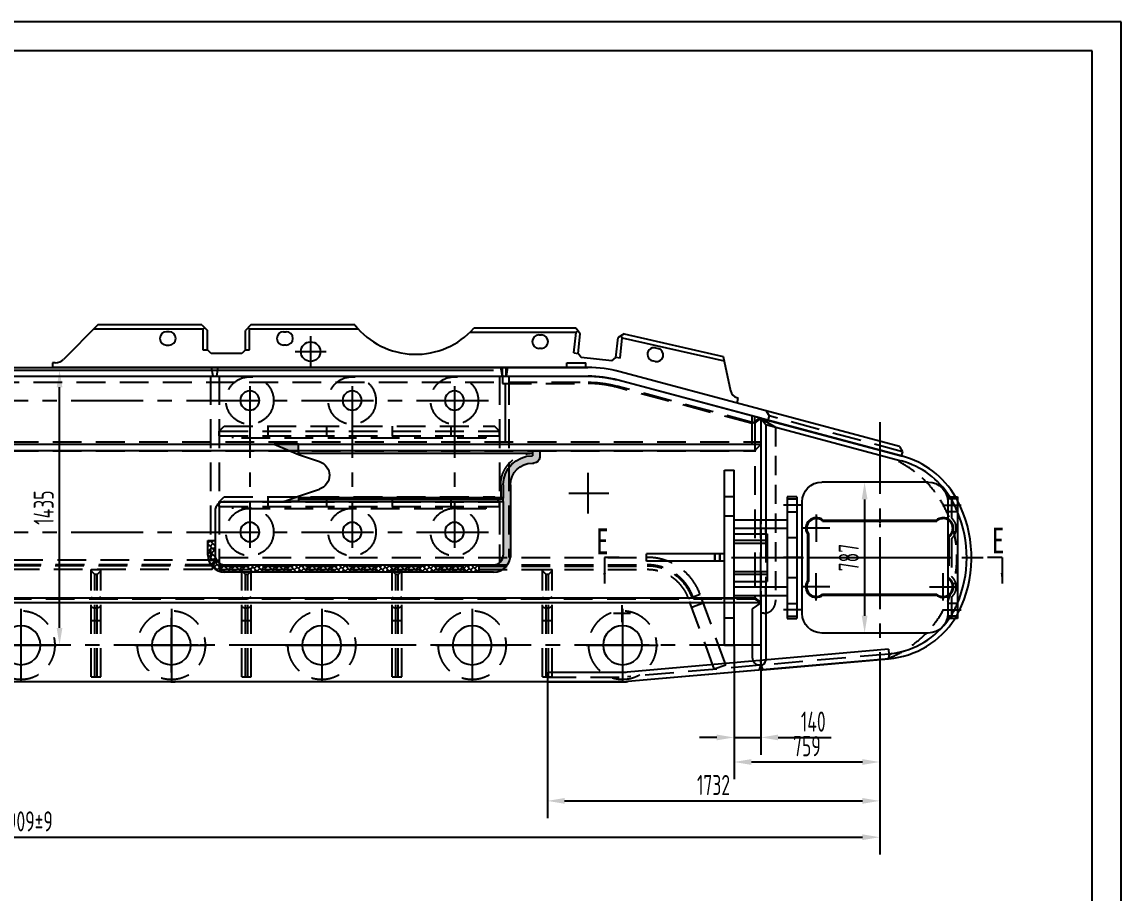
# Model space of a CAD drawing. Header units: millimetres. Extents: x -409 to 12191, y 126 to 9211.
# Drawn here: x 6462 to 12191, y 4668 to 9211 of the extents above; entities that cross this region are included whole.
import ezdxf

# ---------------------------------------------------------------- set-up
doc = ezdxf.new("R2010")
doc.units = ezdxf.units.MM
doc.header["$LTSCALE"] = 300
doc.linetypes.add('F', pattern=[0.75, 0.5, -0.25])
doc.linetypes.add('G', pattern=[2, 1.25, -0.25, 0.25, -0.25])
for name, color, linetype in [('01', 7, 'Continuous'), ('02', 1, 'Continuous'), ('04', 2, 'F'), ('05', 4, 'G'), ('08', 1, 'Continuous'), ('11', 3, 'Continuous')]:
    doc.layers.add(name, color=color, linetype=linetype)
doc.styles.get("Standard").update_dxf_attribs({"font": 'isocp', "width": 0.707, "bigfont": 'intecad.shx'})
doc.dimstyles.new('INTE', dxfattribs={"dimscale": 30, "dimtxt": 3.5, "dimasz": 3, "dimexe": 3, "dimexo": 0, "dimgap": 1, "dimtad": 1, "dimdec": 3, "dimdsep": 46, "dimtxsty": 'Standard', "dimcen": 0, "dimclrd": 1, "dimclre": 1, "dimclrt": 3, "dimaunit": 1, "dimadec": 0, "dimazin": 0, "dimtfac": 1, "dimtdec": 3, "dimtmove": 0, "dimatfit": 0, "dimfxl": 1, "dimarcsym": 0})

# ---------------------------------------------------------------- blocks, each defined once
blk = doc.blocks.new('qwerqwer')
at = {"layer": '01'}
for p, q in [((9410.6, 13122.1), (2758.6, 13122.1)), ((9410.6, 13122.1), (9365.6, 13090.1)), ((9410.6, 13122.1), (9410.6, 12797.1)), ((9365.6, 13090.1), (9365.6, 12837.1)), ((9410.6, 12797.1), (9399.6, 12770.2)), ((9410.6, 12797.1), (9405.6, 12797.1)), ((9399.6, 12770.2), (8717.7, 12710.5)), ((8686.6, 12709.1), (2758.6, 12709.1))]:
    blk.add_line(p, q, dxfattribs=at)
for centre, radius, start, end in [((9405.6, 12837.1), 40, 180, 270), ((6334.6, 13065.1), 356, 270, 275.0015), ((8686.6, 13065.1), 356, 270, 275.0015)]:
    blk.add_arc(centre, radius, start, end, dxfattribs=at)
at = {"layer": '02', "color": 1, "linetype": 'Continuous'}
for q in [(9410.6, 12797.1), (9399.6, 12770.2)]:
    blk.add_line((9410.6, 12771.1), q, dxfattribs=at)
at = {"layer": '05'}
for p, q in [((8706.9, 13065.1), (8666.4, 13065.1)), ((8686.6, 13085.4), (8686.6, 13044.9)), ((8689.6, 13065.1), (8689.6, 12757.6)), ((6337.6, 13042.6), (6337.6, 12757.6)), ((7121.6, 13042.6), (7121.6, 12757.6)), ((7905.6, 13042.6), (7905.6, 12757.6)), ((5693.1, 12900.1), (5408.1, 12900.1)), ((6477.1, 12900.1), (6192.1, 12900.1)), ((7261.1, 12900.1), (6976.1, 12900.1)), ((8045.1, 12900.1), (7760.1, 12900.1)), ((8829.1, 12900.1), (8544.1, 12900.1))]:
    blk.add_line(p, q, dxfattribs=at)
at = {"layer": '05', "color": 4, "linetype": 'G'}
blk.add_line((9413.6, 12900.1), (1844.6, 12900.1), dxfattribs=at)
blk = doc.blocks.new('*D212')
at = {"layer": '08', "color": 1, "lineweight": -2}
for p, q in [((2024, 6070.7), (2024, 4869.3)), ((10933.2, 5755.8), (10933.2, 4869.3)), ((2114, 4959.3), (10843.2, 4959.3))]:
    blk.add_line(p, q, dxfattribs=at)
at = {"layer": '08', "color": 1}
for points in [[(2114, 4974.3), (2114, 4944.3), (2024, 4959.3)], [(10843.2, 4974.3), (10843.2, 4944.3), (10933.2, 4959.3)]]:
    blk.add_solid(points, dxfattribs=at)
at = {"layer": 'Defpoints', "color": 0}
for p in [(2024, 6070.7), (10933.2, 5755.8), (10933.2, 4959.3)]:
    blk.add_point(p, dxfattribs=at)
at = {"layer": '08', "color": 3, "insert": (6478.6, 5041.8), "char_height": 105, "attachment_point": 5}
blk.add_mtext('8909{\\C3;%%p9}', dxfattribs=at)
blk = doc.blocks.new('w4weeee')
at = {"layer": '04', "color": 2, "linetype": 'F'}
for p, q in [((4917.6, 14709.5), (11083.6, 14709.5)), ((4917.6, 14674.5), (11051.6, 14674.5)), ((11051.6, 14674.5), (11083.6, 14709.5)), ((4431.6, 13908.5), (11051.6, 13908.5)), ((4431.6, 13902.5), (11051.6, 13902.5)), ((4431.6, 13883.5), (11083.6, 13883.5))]:
    blk.add_line(p, q, dxfattribs=at)
blk = doc.blocks.new('ewwe')
for p, q in [((2439.2, 14125.3), (7072.3, 14125.3)), ((7072.3, 14125.3), (7080.2, 14080.3)), ((2108.2, 14080.3), (7525.2, 14080.3)), ((8426.2, 13860.8), (7682.8, 14059.6))]:
    blk.add_line(p, q)
blk.add_arc((7525.2, 13470.3), 610, 75.029, 90)
at = {"layer": '04', "color": 2, "linetype": 'F'}
for p, q in [((7080.2, 14080.3), (7080.2, 14042.3)), ((7080.2, 14042.3), (7525.2, 14042.3)), ((8381.2, 13833.5), (7673, 14022.9)), ((8381.2, 13725.3), (8381.2, 13872.9)), ((8426.2, 13860.8), (8426.2, 13725.3)), ((2260.2, 13738.3), (8426.2, 13738.3))]:
    blk.add_line(p, q, dxfattribs=at)
at = {"layer": '04'}
blk.add_line((8419.2, 13862.7), (8381.2, 13833.5), dxfattribs=at)
at = {"layer": '04', "color": 2, "linetype": 'F'}
blk.add_arc((7525.2, 13470.3), 572, 75.029, 90, dxfattribs=at)
blk = doc.blocks.new('ereeryyyyyy')
at = {"layer": '01', "color": 7, "linetype": 'Continuous'}
blk.add_line((8882.3, 9743.7), (2262.3, 9743.7), dxfattribs=at)
at = {"layer": '04', "color": 2, "linetype": 'F'}
for p, q in [((9745.3, 10899.7), (3131.3, 10899.7)), ((2262.3, 10655.1), (2981.6, 10847.9)), ((7597, 10867.7), (3131.3, 10867.7)), ((2262.3, 10655.1), (2230.3, 10679.7)), ((2262.3, 10655.1), (2262.3, 10688.2)), ((2262.3, 10655.1), (2262.3, 9743.7)), ((2262.3, 9743.7), (2230.3, 9718.7)), ((2262.3, 9743.7), (2262.3, 9737.7)), ((2262.3, 9737.7), (2230.3, 9718.7))]:
    blk.add_line(p, q, dxfattribs=at)
for radius in [610, 578]:
    blk.add_arc((3131.3, 10289.7), radius, 90, 105.0069, dxfattribs=at)
blk = doc.blocks.new('55555')
at = {"layer": '04', "color": 2, "linetype": 'F'}
for p, q in [((12461.6, -2661.9), (8702.6, -2661.9)), ((8702.6, -2692.9), (8702.6, -2661.9)), ((12452.5, -2686.9), (8702.6, -2686.9)), ((12443.4, -2711.9), (12461.6, -2661.9)), ((12450.4, -2692.9), (8702.6, -2692.9)), ((8702.6, -2692.9), (8721.6, -2711.9)), ((12443.4, -2711.9), (8721.6, -2711.9))]:
    blk.add_line(p, q, dxfattribs=at)
blk = doc.blocks.new('WREQWRTWQ E')
for p, q in [((5762.2, 13090.2), (5770.1, 13135.2)), ((5770.1, 13135.2), (7405.3, 13135.2)), ((7413.2, 13090.2), (7405.3, 13135.2)), ((5762.2, 13090.2), (7413.2, 13090.2))]:
    blk.add_line(p, q)
blk = doc.blocks.new('WEWEWRET')
for p, q in [((18531.9, 10205.3), (18523.9, 10160.3)), ((18531.9, 10205.3), (18949.9, 10205.3)), ((18523.9, 10160.3), (18949.9, 10160.3)), ((20574.3, 9793.5), (19119.3, 10183)), ((20583.9, 9744.3), (19107.7, 10139.5)), ((20574.3, 9793.5), (20589.9, 9766.5)), ((20589.9, 9766.5), (20583.9, 9744.3))]:
    blk.add_line(p, q)
blk.add_arc((18949.9, 9550.3), 655, 75.0112, 90)
at = {"layer": '02', "color": 1, "linetype": 'Continuous'}
blk.add_line((18523.9, 10160.3), (18523.9, 10205.3), dxfattribs=at)
at = {"layer": '04', "color": 2, "linetype": 'F'}
for p, q in [((19878.8, 9979.7), (19894.4, 9952.7)), ((19894.4, 9952.7), (19888.4, 9930.5)), ((20589.9, 9766.5), (19894.4, 9952.7))]:
    blk.add_line(p, q, dxfattribs=at)
blk = doc.blocks.new('wreerere')
at = {"layer": '01'}
for p, q in [((13999.3, 12562), (13819.9, 12382.6)), ((14541.3, 12562), (13999.3, 12562)), ((14541.3, 12562), (14570.3, 12533)), ((14548.3, 12540), (14555.8, 12547.5)), ((14797.3, 12562), (14768.3, 12533)), ((14790.3, 12540), (14782.8, 12547.5)), ((15338.3, 12562), (14797.3, 12562)), ((14548.3, 12540), (13977.3, 12540)), ((14370.8, 12527), (14357.8, 12527)), ((14548.3, 12431.5), (14548.3, 12540)), ((14570.3, 12432), (14570.3, 12533)), ((14768.3, 12432), (14768.3, 12533)), ((15357.2, 12540), (14790.3, 12540)), ((14790.3, 12432), (14790.3, 12540)), ((14967.8, 12527), (14980.8, 12527)), ((16492.6, 12523), (15938.2, 12523)), ((16491, 12545), (15959.3, 12545)), ((16298.3, 12510), (16311.3, 12510)), ((16480.7, 12416.4), (16492.6, 12523)), ((16514, 12516.2), (16491, 12545)), ((16492.6, 12523), (16502.3, 12530.8)), ((16502.6, 12413.9), (16514, 12516.2)), ((16699.3, 12391.9), (16711, 12496.8)), ((16742.2, 12516.3), (16711, 12496.8)), ((16721.2, 12389.5), (16733.1, 12495.8)), ((16733.1, 12495.8), (16726.4, 12506.4)), ((16733.1, 12495.8), (17263.4, 12374.3)), ((16742.2, 12516.3), (17258.3, 12398)), ((14357.8, 12457), (14370.8, 12457)), ((14570.3, 12431.5), (14548.3, 12431.5)), ((14589.3, 12413), (14570.3, 12432)), ((14768.3, 12432), (14749.3, 12413)), ((14768.3, 12432), (14790.3, 12432)), ((14980.8, 12457), (14967.8, 12457)), ((16311.3, 12440), (16298.3, 12440)), ((16906.8, 12442.7), (16919.5, 12439.8)), ((14749.3, 12413), (14589.3, 12413)), ((16480.7, 12416.4), (16502.6, 12413.9)), ((16519.3, 12392.9), (16502.6, 12413.9)), ((16678.3, 12375.2), (16519.3, 12392.9)), ((16678.3, 12375.2), (16699.3, 12391.9)), ((16721.2, 12389.5), (16699.3, 12391.9)), ((16903.8, 12371.6), (16891.2, 12374.5)), ((17258.3, 12398), (17296.6, 12219.4)), ((13777.5, 12365), (13762.3, 12365)), ((13762.3, 12365), (13762.3, 12340)), ((16553.3, 12340), (13762.3, 12340)), ((17331, 12154.9), (17337.3, 12180.3)), ((17337.3, 12180.3), (17332.7, 12181.6))]:
    blk.add_line(p, q, dxfattribs=at)
blk.add_circle((15108.3, 12423), 51, dxfattribs=at)
for centre, radius, start, end in [((15656, 12814.9), 406, 218.5191, 318.3447), ((14357.8, 12492), 35, 90, 270), ((14370.8, 12492), 35, 270, 90), ((14967.8, 12492), 35, 90, 270), ((14980.8, 12492), 35, 270, 90), ((16298.3, 12475), 35, 90, 270), ((16311.3, 12475), 35, 270, 90), ((16899, 12408.6), 35, 77.0935, 257.0935), ((16911.6, 12405.7), 35, 257.0935, 77.0935), ((13777.5, 12425), 60, 270, 315), ((16553.3, 11685), 655, 75.1193, 90), ((17345.5, 12229.9), 50, 192.0935, 255.1223)]:
    blk.add_arc(centre, radius, start, end, dxfattribs=at)
at = {"layer": '05'}
for p, q in [((15108.3, 12504), (15108.3, 12342)), ((15027.3, 12423), (15189.3, 12423))]:
    blk.add_line(p, q, dxfattribs=at)
at = {"layer": '05', "color": 4, "linetype": 'G'}
blk.add_line((16553.3, 11790.8), (16553.3, 11578.4), dxfattribs=at)
blk = doc.blocks.new('*D213')
at = {"layer": '08', "color": 1, "lineweight": -2}
for p, q in [((10174.2, 5960.7), (10174.2, 5261.6)), ((10933.2, 5755.8), (10933.2, 5261.6)), ((10264.2, 5351.6), (10843.2, 5351.6))]:
    blk.add_line(p, q, dxfattribs=at)
at = {"layer": '08', "color": 1}
for points in [[(10264.2, 5366.6), (10264.2, 5336.6), (10174.2, 5351.6)], [(10843.2, 5366.6), (10843.2, 5336.6), (10933.2, 5351.6)]]:
    blk.add_solid(points, dxfattribs=at)
at = {"layer": 'Defpoints', "color": 0}
for p in [(10174.2, 5960.7), (10933.2, 5755.8), (10933.2, 5351.6)]:
    blk.add_point(p, dxfattribs=at)
at = {"layer": '08', "color": 3, "insert": (10553.7, 5434.1), "char_height": 105, "attachment_point": 5}
blk.add_mtext('759', dxfattribs=at)
blk = doc.blocks.new('rrryerueut')
for p, q in [((12855.6, 13082.3), (11493.4, 12963.6)), ((12855.6, 13082.3), (12860, 13032.4)), ((12860, 13032.4), (11497.8, 12913.8)), ((11078, 12962.4), (11467, 12962.4)), ((11078, 12962.4), (11078, 12912.4)), ((11078, 12912.4), (11466.9, 12912.4))]:
    blk.add_line(p, q)
for radius in [306, 356]:
    blk.add_arc((11467, 13268.4), radius, 270, 275.2422)
at = {"layer": '04', "color": 2, "linetype": 'F'}
for p, q in [((12857.8, 13057.4), (11495.6, 12938.7)), ((12188.1, 13024.1), (12192.5, 12974.3)), ((11078, 12937.4), (11467, 12937.4))]:
    blk.add_line(p, q, dxfattribs=at)
at = {"layer": '05'}
for p, q in [((11467, 13311.8), (11467, 13223)), ((11511.4, 13268.4), (11422.6, 13268.4))]:
    blk.add_line(p, q, dxfattribs=at)
at = {"layer": '05', "color": 4, "linetype": 'G'}
blk.add_line((11467, 13296.3), (11467, 13229.9), dxfattribs=at)
blk = doc.blocks.new('*D214')
at = {"layer": '08', "color": 1, "lineweight": -2}
for p, q in [((9201, 5769.7), (9201, 5058.8)), ((10933.2, 5755.8), (10933.2, 5058.8)), ((9291, 5148.8), (10843.2, 5148.8))]:
    blk.add_line(p, q, dxfattribs=at)
at = {"layer": '08', "color": 1}
for points in [[(9291, 5163.8), (9291, 5133.8), (9201, 5148.8)], [(10843.2, 5163.8), (10843.2, 5133.8), (10933.2, 5148.8)]]:
    blk.add_solid(points, dxfattribs=at)
at = {"layer": 'Defpoints', "color": 0}
for p in [(9201, 5769.7), (10933.2, 5755.8), (10933.2, 5148.8)]:
    blk.add_point(p, dxfattribs=at)
at = {"layer": '08', "color": 3, "insert": (10067.1, 5231.4), "char_height": 105, "attachment_point": 5}
blk.add_mtext('1732', dxfattribs=at)
blk = doc.blocks.new('*D215')
at = {"layer": '08', "color": 1, "lineweight": -2}
for p, q in [((10174.2, 5961.2), (10174.2, 5389.6)), ((10314, 5857.7), (10314, 5389.6)), ((10084.2, 5479.6), (9994.2, 5479.6)), ((10174.2, 5479.6), (10314, 5479.6)), ((10404, 5479.6), (10680.2, 5479.6))]:
    blk.add_line(p, q, dxfattribs=at)
at = {"layer": '08', "color": 1}
for points in [[(10084.2, 5494.6), (10084.2, 5464.6), (10174.2, 5479.6)], [(10404, 5494.6), (10404, 5464.6), (10314, 5479.6)]]:
    blk.add_solid(points, dxfattribs=at)
at = {"layer": 'Defpoints', "color": 0}
for p in [(10174.2, 5961.2), (10314, 5857.7), (10314, 5479.6)]:
    blk.add_point(p, dxfattribs=at)
at = {"layer": '08', "color": 3, "insert": (10587.1, 5562.1), "char_height": 105, "attachment_point": 5}
blk.add_mtext('140', dxfattribs=at)
blk = doc.blocks.new('ERERERER')
at = {"layer": '01', "color": 7, "linetype": 'Continuous'}
for p, q in [((-3716.8, 2579.6), (-3161.8, 2579.6)), ((-3059.8, 1894.6), (-3059.8, 2477.6)), ((-3716.8, 1792.6), (-3161.8, 1792.6))]:
    blk.add_line(p, q, dxfattribs=at)
for centre, start, end in [((-3716.8, 2477.6), 90, 180), ((-3161.8, 2477.6), 0, 90), ((-3716.8, 1894.6), 180, 270), ((-3161.8, 1894.6), 270, 0)]:
    blk.add_arc(centre, 102, start, end, dxfattribs=at)
blk = doc.blocks.new('A$C63BF3C51')
for p, q in [((0, 1489), (0, 0)), ((0, 1489), (45, 1481.1)), ((45, 1481.1), (45, 7.9)), ((0, 0), (45, 7.9))]:
    blk.add_line(p, q)
at = {"layer": '02', "color": 1, "linetype": 'Continuous'}
blk.add_line((0, 0), (45, 0), dxfattribs=at)
blk = doc.blocks.new('wwtereer')
at = {"layer": '04', "color": 2, "linetype": 'F'}
for p, q in [((9948.8, 14122.2), (9973.8, 14147.2)), ((9948.8, 14097.2), (9948.8, 14122.2)), ((9948.8, 14122.2), (11408.8, 14122.2)), ((9948.8, 14097.2), (11408.8, 14097.2)), ((9973.8, 14147.2), (11383.8, 14147.2)), ((10201.8, 14147.2), (10201.8, 14097.2)), ((10506.8, 14147.2), (10506.8, 14097.2)), ((10849.8, 14147.2), (10849.8, 14097.2)), ((11154.8, 14147.2), (11154.8, 14097.2)), ((11408.8, 14122.2), (11383.8, 14147.2)), ((11408.8, 14097.2), (11408.8, 14122.2))]:
    blk.add_line(p, q, dxfattribs=at)
blk = doc.blocks.new('rrrrr')
at = {"layer": '04'}
for p, q in [((6475.6, 9453.5), (6475.6, 9441.5)), ((6475.6, 9441.5), (5155.6, 9441.5))]:
    blk.add_line(p, q, dxfattribs=at)
blk = doc.blocks.new('swerwet')
at = {"layer": '01'}
for p, q in [((-5032.2, 3262.3), (-5032.2, 3229.3)), ((-4994.2, 3262.3), (-3775.2, 3262.3)), ((-4994.2, 3262.3), (-4994.2, 3237.3)), ((-3775.2, 3250.7), (-4994.2, 3250.7)), ((-3775.2, 3243.3), (-3884, 3207.5)), ((-3775.2, 3262.3), (-3775.2, 3243.3)), ((-4994.2, 3199.3), (-5002.2, 3199.3)), ((-4880.2, 3085.3), (-4880.2, 3015.8)), ((-4842.2, 3085.3), (-4842.2, 3015.8)), ((-3775.2, 3027.3), (-3884, 3063.1)), ((-3775.2, 3019.8), (-4842.2, 3019.8)), ((-4842.2, 3015.8), (-4829.2, 3008.3)), ((-4829.2, 3008.3), (-3775.2, 3008.3)), ((-3775.2, 3027.3), (-3775.2, 3008.3))]:
    blk.add_line(p, q, dxfattribs=at)
for centre, radius, start, end in [((-5002.2, 3229.3), 30, 180, 270), ((-4994.2, 3085.3), 152, 0, 90), ((-4994.2, 3085.3), 114, 0, 90), ((-3860.2, 3135.3), 76, 108.2243, 251.7757)]:
    blk.add_arc(centre, radius, start, end, dxfattribs=at)
at = {"layer": '04', "color": 2, "linetype": 'F'}
blk.add_line((-4829.2, 3085.3), (-4829.2, 3008.3), dxfattribs=at)
blk.add_arc((-4994.2, 3085.3), 165, 0, 90, dxfattribs=at)
blk = doc.blocks.new('erwrw3rewer')
at = {"layer": '04', "color": 2, "linetype": 'F'}
for p, q in [((12277, 7935.6), (14508, 7935.6)), ((12277, 7935.6), (14508, 7935.6)), ((12277, 7935.6), (12277, 7871.6)), ((12277, 7935.6), (12277, 7871.6)), ((12277, 7896.6), (14508, 7896.6)), ((12277, 7890.6), (14508, 7890.6)), ((12277, 7871.6), (14508, 7871.6)), ((12277, 7871.6), (14508, 7871.6)), ((14722.9, 7721.9), (14783, 7743.8)), ((14917.2, 7375.5), (14783.3, 7742.9)), ((14917.2, 7375.5), (14783.3, 7742.9)), ((14857, 7353.6), (14723.2, 7721)), ((14857, 7353.6), (14723.2, 7721)), ((14739.6, 7675.9), (14799.8, 7697.8)), ((14857, 7353.6), (14917.2, 7375.5)), ((14857, 7353.6), (14917.2, 7375.5))]:
    blk.add_line(p, q, dxfattribs=at)
for radius, start in [(293, 20.016), (293, 20.016), (254, 20.2415), (248, 20.247), (229, 20.016), (229, 20.016)]:
    blk.add_arc((14508, 7642.6), radius, start, 90, dxfattribs=at)
blk = doc.blocks.new('53433467755')
blk.add_circle((11104.6, 1421), 101.7)
at = {"layer": '04', "color": 2, "linetype": 'F'}
blk.add_circle((11104.6, 1421), 178, dxfattribs=at)
at = {"layer": '05'}
for p, q in [((11104.6, 1611), (11104.6, 1231)), ((11294.6, 1421), (10914.6, 1421))]:
    blk.add_line(p, q, dxfattribs=at)
blk = doc.blocks.new('ewewewwwwe')
at = {"layer": '01'}
for centre in [(8196.2, 3792.3), (8196.2, 3106.6)]:
    blk.add_circle(centre, 50, dxfattribs=at)
at = {"layer": '05', "color": 4, "linetype": 'G'}
blk.add_line((8196.2, 3867.6), (8196.2, 3024.8), dxfattribs=at)
blk = doc.blocks.new('A$C5FEE4764')
for p, q in [((0, 50), (913, 50)), ((0, 50), (0, 0)), ((913, 50), (913, 0)), ((0, 0), (913, 0))]:
    blk.add_line(p, q)
at = {"layer": '04', "color": 2, "linetype": 'F'}
for p, q in [((140, 0), (140, 50)), ((242, 0), (242, 50)), ((672, 0), (672, 50)), ((774, 0), (774, 50))]:
    blk.add_line(p, q, dxfattribs=at)
blk = doc.blocks.new('335555555')
at = {"layer": '04', "color": 2, "linetype": 'F'}
for p, q in [((6154.1, 8043.3), (6154.1, 7484.3)), ((6154.1, 8043.3), (6204.1, 8043.3)), ((6173.1, 8043.3), (6173.1, 7509.3)), ((6185.1, 8043.3), (6185.1, 7509.3)), ((6204.1, 8043.3), (6204.1, 7484.3)), ((6204.1, 7751.3), (6154.1, 7751.3)), ((6154.1, 7677.5), (6173.1, 7685.3)), ((6185.1, 7685.3), (6173.1, 7685.3)), ((6204.1, 7677.5), (6185.1, 7685.3)), ((6154.1, 7628.5), (6173.1, 7636.3)), ((6185.1, 7636.3), (6173.1, 7636.3)), ((6204.1, 7628.5), (6185.1, 7636.3)), ((6173.1, 7509.3), (6154.1, 7490.3)), ((6185.1, 7509.3), (6173.1, 7509.3)), ((6185.1, 7509.3), (6204.1, 7490.3)), ((6154.1, 7484.3), (6204.1, 7484.3))]:
    blk.add_line(p, q, dxfattribs=at)
blk = doc.blocks.new('rrrryy')
at = {"layer": '01'}
for p, q in [((10464.4, 6580.9), (10058.4, 6580.9)), ((10464.4, 6542.9), (10058.4, 6542.9))]:
    blk.add_line(p, q, dxfattribs=at)
at = {"layer": '01', "color": 7, "linetype": 'Continuous'}
blk.add_line((10058.4, 6542.9), (10058.4, 6580.9), dxfattribs=at)
at = {"layer": '04', "color": 2, "linetype": 'F'}
for p, q in [((10413.4, 6580.9), (10413.4, 6542.9)), ((10413.4, 6542.9), (10413.4, 6580.9)), ((10439.4, 6580.9), (10439.4, 6542.9)), ((10439.4, 6542.9), (10439.4, 6580.9))]:
    blk.add_line(p, q, dxfattribs=at)
blk = doc.blocks.new('qertwqrtwqrt wqf')
for p, q in [((2011.8, 2117.8), (2646.8, 2117.8)), ((2011.8, 2117.8), (2011.8, 2067.8)), ((2011.8, 2067.8), (2646.8, 2067.8)), ((2646.8, 2067.8), (2646.8, 2117.8))]:
    blk.add_line(p, q)
at = {"layer": '01', "color": 7, "linetype": 'Continuous'}
for p, q in [((2225.1, 2067.8), (2225.1, 2117.8)), ((2433.5, 2067.8), (2433.5, 2117.8))]:
    blk.add_line(p, q, dxfattribs=at)
at = {"layer": '04', "color": 2, "linetype": 'F'}
for p, q in [((2023.3, 2067.8), (2023.3, 2117.8)), ((2090.3, 2067.8), (2090.3, 2117.8)), ((2568.3, 2067.8), (2568.3, 2117.8)), ((2635.3, 2067.8), (2635.3, 2117.8))]:
    blk.add_line(p, q, dxfattribs=at)
at = {"layer": '05'}
for p, q in [((2056.8, 2145.7), (2056.8, 2048.7)), ((2329.3, 2145.7), (2329.3, 2048.7)), ((2601.8, 2145.7), (2601.8, 2048.7))]:
    blk.add_line(p, q, dxfattribs=at)
blk = doc.blocks.new('qewrtetewrt')
for p, q in [((3726.8, 1641.3), (3726.8, 1006.3)), ((3726.8, 1641.3), (3776.8, 1641.3)), ((3776.8, 1641.3), (3776.8, 1006.3)), ((3776.8, 1006.3), (3726.8, 1006.3))]:
    blk.add_line(p, q)
at = {"layer": '04', "color": 2, "linetype": 'F'}
for p, q in [((3776.8, 1629.8), (3726.8, 1629.8)), ((3745.8, 1641.3), (3745.8, 1529.9)), ((3776.8, 1562.8), (3726.8, 1562.8)), ((3745.8, 1422.7), (3745.8, 1224.9)), ((3745.8, 1117.7), (3745.8, 1006.3)), ((3776.8, 1084.8), (3726.8, 1084.8)), ((3776.8, 1017.8), (3726.8, 1017.8))]:
    blk.add_line(p, q, dxfattribs=at)
for centre in [(3700.8, 1476.3), (3700.8, 1171.3)]:
    blk.add_arc(centre, 70, 310.0052, 49.9948, dxfattribs=at)
at = {"layer": '05'}
for p, q in [((3698.9, 1596.3), (3795.9, 1596.3)), ((3698.9, 1051.3), (3795.9, 1051.3))]:
    blk.add_line(p, q, dxfattribs=at)
blk = doc.blocks.new('qqwewewewqeqr')
at = {"ltscale": 0.666667}
for p, q in [((14336.3, 10469.4), (15074.2, 10271.6)), ((14336.3, 10469.4), (14361.3, 10436.8)), ((14361.3, 10436.8), (15067.7, 10247.5)), ((14361.3, 10436.8), (14361.3, 9940.9)), ((14361.3, 9895.9), (14361.3, 9867.4)), ((15311, 9853.1), (15311, 9633.7)), ((15311, 9853.1), (15311, 9633.7)), ((14361.3, 9619.4), (14361.3, 9590.9)), ((14361.3, 9545.9), (14361.3, 9207.4)), ((14336.3, 9182.4), (14346.3, 9158.2)), ((14346.3, 9158.2), (15002.3, 9215.6)), ((15001.8, 9221), (15002.3, 9215.6))]:
    blk.add_line(p, q, dxfattribs=at)
for centre, radius, start, end in [((14955.5, 9830.3), 457, 30.2929, 75), ((14955.5, 9830.3), 432, 32.2498, 75), ((14793.3, 9743.4), 641, 336.8033, 27.6687), ((14793.3, 9743.4), 616, 336.8033, 22.8402), ((14962.4, 9670.9), 457, 330.7101, 336.8033), ((14962.4, 9670.9), 457, 275, 327.5775), ((14962.4, 9670.9), 432, 277.536, 325.4457), ((15021.7, 9222.8), 20, 97.536, 185), ((14336.3, 9207.4), 25, 270, 0)]:
    blk.add_arc(centre, radius, start, end, dxfattribs=at)
at = {"layer": '01', "color": 7, "linetype": 'Continuous'}
for p, q in [((14336.4, 10469.3), (14336.3, 9940.9)), ((14336.3, 9867.4), (14336.3, 9895.9)), ((14336.3, 9590.9), (14336.3, 9619.4))]:
    blk.add_line(p, q, dxfattribs=at)
at = {"layer": '02', "color": 1, "linetype": 'Continuous', "ltscale": 0.666667}
for p, q in [((14336.3, 9182.4), (14336.3, 9157.4)), ((14336.3, 9157.4), (14346.3, 9158.2))]:
    blk.add_line(p, q, dxfattribs=at)
at = {"layer": '04', "color": 2, "linetype": 'F', "ltscale": 0.666667}
for p, q in [((14336.3, 10469.4), (14412.3, 10423.1)), ((14412.3, 10423.1), (14412.3, 9513.4)), ((14352.3, 9453.4), (14336.3, 9453.4))]:
    blk.add_line(p, q, dxfattribs=at)
at = {"layer": '04'}
for p, q in [((14336.3, 9895.9), (14336.3, 9940.9)), ((14361.3, 9940.9), (14361.3, 9895.9)), ((14336.3, 9619.4), (14336.3, 9867.4)), ((14361.3, 9867.4), (14361.3, 9619.4)), ((14336.3, 9545.9), (14336.3, 9590.9)), ((14361.3, 9545.9), (14361.3, 9590.9)), ((14336.3, 9508.4), (14336.3, 9545.9))]:
    blk.add_line(p, q, dxfattribs=at)
at = {"layer": '04', "color": 2, "linetype": 'F', "ltscale": 0.666667}
for centre, radius, start, end in [((14793.3, 9743.4), 565, 290.6928, 65.9599), ((14352.3, 9513.4), 60, 270, 0)]:
    blk.add_arc(centre, radius, start, end, dxfattribs=at)
at = {"layer": '04', "color": 2, "linetype": 'F'}
for centre, radius, start, end in [((14804.7, 9747), 604.1, 22.9314, 31.3042), ((14877.2, 9786.9), 546.5, 27.7125, 30.0893), ((14962.4, 9670.9), 432, 325.4457, 336.8033), ((14962.4, 9670.9), 457, 327.5775, 330.7101)]:
    blk.add_arc(centre, radius, start, end, dxfattribs=at)
at = {"layer": '05', "color": 4, "linetype": 'G', "ltscale": 0.666667}
blk.add_line((14183.6, 9743.4), (15495.7, 9743.4), dxfattribs=at)
at = {"rotation": 270}
blk.add_blockref('qertwqrtwqrt wqf', (12405.6, 12072.6), dxfattribs=at)
blk.add_blockref('qewrtetewrt', (11584.2, 8419.6))
blk = doc.blocks.new('*D221')
at = {"layer": '08', "color": 1, "lineweight": -2}
for p, q in [((11186.7, 6811.2), (10764.6, 6811.2)), ((10854.6, 6721.2), (10854.6, 6114.2)), ((11186.7, 6024.2), (10764.6, 6024.2))]:
    blk.add_line(p, q, dxfattribs=at)
at = {"layer": '08', "color": 1}
for points in [[(10839.6, 6721.2), (10869.6, 6721.2), (10854.6, 6811.2)], [(10839.6, 6114.2), (10869.6, 6114.2), (10854.6, 6024.2)]]:
    blk.add_solid(points, dxfattribs=at)
at = {"layer": 'Defpoints', "color": 0}
for p in [(11186.7, 6811.2), (10854.6, 6024.2), (11186.7, 6024.2)]:
    blk.add_point(p, dxfattribs=at)
at = {"layer": '08', "color": 3, "insert": (10772.1, 6417.7), "char_height": 105, "attachment_point": 5, "rotation": 90}
blk.add_mtext('787', dxfattribs=at)
blk = doc.blocks.new('*D231')
at = {"layer": '08', "color": 1, "lineweight": -2}
for p, q in [((6622.5, 7395.5), (6748.2, 7395.5)), ((6658.2, 6050.5), (6658.2, 7305.5)), ((6695.8, 5960.5), (6568.2, 5960.5))]:
    blk.add_line(p, q, dxfattribs=at)
at = {"layer": '08', "color": 1}
for points in [[(6643.2, 7305.5), (6673.2, 7305.5), (6658.2, 7395.5)], [(6643.2, 6050.5), (6673.2, 6050.5), (6658.2, 5960.5)]]:
    blk.add_solid(points, dxfattribs=at)
at = {"layer": 'Defpoints', "color": 0}
for p in [(6622.5, 7395.5), (6658.2, 7395.5), (6695.8, 5960.5)]:
    blk.add_point(p, dxfattribs=at)
at = {"layer": '08', "color": 3, "insert": (6575.7, 6678), "char_height": 105, "attachment_point": 5, "rotation": 90}
blk.add_mtext('1435', dxfattribs=at)
blk = doc.blocks.new('*U274')
at = {"layer": '01'}
for points in [[(415, 292), (25, 292)], [(415, 5), (415, 292)]]:
    blk.add_lwpolyline(points, dxfattribs=at)
at = {"layer": '02'}
for points in [[(420, 297), (0, 297)], [(420, 0), (420, 297)]]:
    blk.add_lwpolyline(points, dxfattribs=at)

msp = doc.modelspace()

# ---------------------------------------------------------------- hatches: boundary and pattern name
at = {"layer": '02', "linetype": 'Continuous'}
h = msp.add_hatch(color=1, dxfattribs=at)
h.paths.add_polyline_path([(7859.2901, 6973.6938), (7776.9753, 7008.6938), (7903.9753, 7008.6938), (7903.9753, 6973.6938)])
h.paths.add_polyline_path([(7859.2901, 6973.6938), (7903.9753, 6973.6938), (7903.9753, 6954.6938)])
at = {"layer": '02'}
h = msp.add_hatch(color=256, dxfattribs=at)
h.paths.add_polyline_path([(9122.9753, 6948.6938), (9122.9753, 6973.6938), (9160.9753, 6973.6938), (9160.9753, 6940.6938, -0.414213562), (9130.9753, 6910.6938), (9122.9753, 6910.6938, 0.414213562), (9008.9753, 6796.6938), (9008.9753, 6727.1994), (9008.9753, 6430.1938, -0.032775895), (9008.2206, 6418.6938), (9000.9753, 6418.6938), (9000.9753, 6887.3581, -0.237229285)])
h.paths.add_polyline_path([(8970.9753, 6796.6938, -0.161149181), (9000.9753, 6887.3581), (9000.9753, 6418.6938), (8969.6348, 6418.6938, 0.058084611), (8970.9753, 6430.1938), (8970.9753, 6710.1938), (8970.9753, 6727.1994)])
h.paths.add_polyline_path([(8969.6348, 6418.6938), (9008.2206, 6418.6938, -0.120619722), (8993.0429, 6379.6938), (8843.9753, 6379.6938), (8843.9753, 6380.1938), (8920.9753, 6380.1938, 0.347761995)])
h.paths.add_polyline_path([(8843.9753, 6373.6938), (8988.4419, 6373.6938, -0.083722661), (8966.1831, 6354.6938), (8843.9753, 6354.6938)])
h.paths.add_polyline_path([(8843.9753, 6354.6938), (8966.1831, 6354.6938, -0.135704344), (8920.9753, 6342.1938), (8843.9753, 6342.1938)])
h.paths.add_polyline_path([(8843.9753, 6379.6938), (8993.0429, 6379.6938, -0.021490155), (8988.4419, 6373.6938), (8843.9753, 6373.6938)])
at = {"layer": '02', "linetype": 'Continuous'}
h = msp.add_hatch(color=1, dxfattribs=at)
h.paths.add_polyline_path([(7890.6419, 6733.6938), (7903.9753, 6733.6938), (7903.9753, 6719.6938), (7903.9753, 6710.1938), (7827.9753, 6710.1938)])
h.paths.add_polyline_path([(7903.9753, 6738.6938), (7903.9753, 6733.6938), (7890.6419, 6733.6938)])
at = {"layer": '02'}
h = msp.add_hatch(dxfattribs=at)
h.set_pattern_fill('AR-B88', color=256, scale=0.1, angle=45, style=0)
h.set_pattern_definition([(135, (12544.284, 3444.37), (14.36841, 14.36841), []), (45, (12544.284, 3444.37), (21.552615, 7.184205), [20.32, -20.32])])
h.paths.add_polyline_path([(7490.9753, 6373.6938), (8843.9753, 6373.6938), (8843.9753, 6354.6938), (7490.9753, 6354.6938)])
h.paths.add_polyline_path([(8441.9753, 6354.6938), (8843.9753, 6354.6938), (8843.9753, 6342.1938), (8441.9753, 6342.1938)])
h.paths.add_polyline_path([(8391.9753, 6348.6938), (8391.9753, 6354.6938), (8441.9753, 6354.6938), (8441.9753, 6348.6938), (8435.4753, 6342.1938), (8398.4753, 6342.1938)])
h.paths.add_polyline_path([(7657.9753, 6354.6938), (8391.9753, 6354.6938), (8391.9753, 6342.1938), (7657.9753, 6342.1938)])
h.paths.add_polyline_path([(7490.9753, 6379.6938), (8843.9753, 6379.6938), (8843.9753, 6373.6938), (7490.9753, 6373.6938)])
h.paths.add_polyline_path([(7458.1203, 6366.6276), (7471.9753, 6404.6938), (7475.9666, 6404.6938, 0.110756007), (7490.9753, 6388.7692), (7490.9753, 6354.6938), (7607.9753, 6354.6938), (7607.9753, 6342.1938), (7518.9753, 6342.1938, -0.193256007)])
h.paths.add_polyline_path([(7445.9753, 6507.1938), (7468.9753, 6507.1938), (7468.9753, 6430.1938, 0.134600337), (7475.9666, 6404.6938), (7445.9753, 6404.6938)])
h.paths.add_polyline_path([(7430.9753, 6507.1938), (7445.9753, 6507.1938), (7445.9753, 6404.6938), (7434.7509, 6404.6938, -0.073629969), (7430.9753, 6430.1938)])
h.paths.add_polyline_path([(7434.7509, 6404.6938), (7471.9753, 6404.6938), (7462.876, 6379.6938), (7446.9076, 6379.6938, -0.079473317)])
h.paths.add_polyline_path([(7446.9076, 6379.6938), (7462.876, 6379.6938), (7460.6922, 6373.6938), (7451.5086, 6373.6938, -0.021490155)])
h.paths.add_polyline_path([(7451.5086, 6373.6938), (7460.6922, 6373.6938), (7458.1203, 6366.6276, -0.027512579)])

# ---------------------------------------------------------------- linework, layer by layer
for p, q in [((7518.9753, 6710.1938), (8970.9753, 6710.1938)), ((8970.9753, 6710.1938), (8970.9753, 6430.1938)), ((7468.9753, 6660.1938), (7468.9753, 6430.1938)), ((10556.6753, 6540.5442), (10556.6753, 6294.8435)), ((10561.6753, 6542.0757), (10561.6753, 6293.312)), ((7430.9753, 6507.1938), (7468.9753, 6507.1938)), ((7518.9753, 6380.1938), (8920.9753, 6380.1938)), ((8843.9753, 6380.1938), (8843.9753, 6342.1938)), ((8920.9753, 6342.1938), (7518.9753, 6342.1938))]:
    msp.add_line(p, q)
for centre, radius, start, end in [((7518.9753, 6660.1938), 50, 90, 180), ((10602.6753, 6570.6938), 55, 50.5994312, 213.2419025), ((10602.6753, 6570.6938), 50, 48.5903779, 214.9152062), ((11263.6753, 6570.6938), 55, 62.9643082, 129.4005688), ((11263.6753, 6570.6938), 50, 60, 131.4096221), ((7518.9753, 6430.1938), 88, 180, 270), ((7518.9753, 6430.1938), 50, 180, 270), ((8920.9753, 6430.1938), 50, 270, 0), ((8920.9753, 6430.1938), 88, 270, 0), ((10602.6753, 6264.6938), 55, 146.7580975, 309.4005688), ((10602.6753, 6264.6938), 50, 145.0847938, 311.4096221), ((11263.6753, 6264.6938), 55, 230.5994312, 297.0356918), ((11263.6753, 6264.6938), 50, 228.5903779, 300)]:
    msp.add_arc(centre, radius, start, end)
at = {"layer": '01'}
for p, q in [((4359.8428, 7395.4938), (8920.3359, 7395.4938)), ((7485.91, 7408.6938), (7451.0406, 7408.6938)), ((8959.0406, 7408.6938), (8993.91, 7408.6938)), ((9301.9753, 7433.6938), (9401.9753, 7433.6938)), ((9301.9753, 7408.6938), (9301.9753, 7433.6938)), ((9401.9753, 7408.6938), (9401.9753, 7433.6938)), ((8981.0264, 7325.6938), (8981.0264, 7021.6938)), ((10313.9753, 7143.6938), (10313.9753, 6592.6938)), ((4315.9753, 7008.6938), (10268.9753, 7008.6938)), ((7903.9753, 7008.6938), (7776.9753, 7008.6938)), ((7903.9753, 6954.6938), (7903.9753, 7008.6938)), ((10281.9753, 6973.6938), (4315.9753, 6973.6938)), ((7903.9753, 6710.1938), (7827.9753, 6710.1938)), ((7903.9753, 6719.6938), (7903.9753, 6710.1938)), ((9008.9753, 6727.1994), (9008.9753, 6418.6938)), ((10174.1753, 6615.1938), (10450.9753, 6615.1938)), ((10933.1753, 6595.6938), (10933.1753, 6576.4348)), ((11230.6034, 6608.1938), (11228.7647, 6613.1938)), ((10174.1753, 6570.1938), (10450.9753, 6570.1938)), ((10281.9753, 6570.1938), (10281.9753, 6541.6938)), ((10346.1753, 6541.6938), (10346.1753, 6293.6938)), ((7430.9753, 6430.1938), (7430.9753, 6507.1938)), ((10346.1753, 6506.0511), (10174.1753, 6506.0511)), ((10346.1753, 6491.2918), (10174.1753, 6491.2918)), ((9574.4397, 6417.6938), (9499.4397, 6417.6938)), ((11570.904, 6417.6938), (11495.904, 6417.6938)), ((10346.1753, 6344.0959), (10174.1753, 6344.0959)), ((10346.1753, 6329.3366), (10174.1753, 6329.3366)), ((10174.1753, 6265.1938), (10450.9753, 6265.1938)), ((10281.9753, 6293.6938), (10281.9753, 6265.1938)), ((10174.1753, 6220.1938), (10450.9753, 6220.1938)), ((10313.9753, 6242.6938), (10313.9753, 6182.6938)), ((10635.7472, 6227.1938), (10637.5859, 6222.1938)), ((11228.7647, 6222.1938), (11230.6034, 6227.1938))]:
    msp.add_line(p, q, dxfattribs=at)
at = {"layer": '01', "color": 7, "linetype": 'Continuous'}
for p, q in [((10635.7472, 6608.1938), (11230.6034, 6608.1938)), ((10637.5859, 6613.1938), (11228.7647, 6613.1938)), ((10174.1753, 6541.6938), (10346.1753, 6541.6938)), ((10338.9753, 6547.6938), (10338.9753, 6570.1938)), ((10174.1753, 6293.6938), (10346.1753, 6293.6938)), ((10635.7472, 6227.1938), (11230.6034, 6227.1938)), ((10637.5859, 6222.1938), (11228.7647, 6222.1938))]:
    msp.add_line(p, q, dxfattribs=at)
at = {"layer": '02', "color": 1, "linetype": 'Continuous'}
for p, q in [((7776.9753, 7008.6938), (7903.9753, 6954.6938)), ((7827.9753, 6710.1938), (7903.9753, 6738.6938))]:
    msp.add_line(p, q, dxfattribs=at)
at = {"layer": '02'}
for p, q in [((8970.9753, 6710.1938), (8970.9753, 6727.1994)), ((9499.4397, 6417.6938), (9499.4397, 6282.6938)), ((11570.904, 6417.6938), (11570.904, 6282.6938))]:
    msp.add_line(p, q, dxfattribs=at)
for points in [[(9499.4397, 6282.6938, 0, 13.5, 0), (9499.4397, 6336.6938, 0, 0, 0)], [(11570.904, 6282.6938, 0, 13.5, 0), (11570.904, 6336.6938, 0, 0, 0)]]:
    msp.add_lwpolyline(points, format="xyseb", dxfattribs=at)
at = {"layer": '04', "color": 2, "linetype": 'F'}
for p, q in [((7445.9753, 7363.6938), (7445.9753, 6404.6938)), ((7490.9753, 7363.6938), (7490.9753, 6404.6938)), ((8950.9753, 7363.6938), (8950.9753, 6418.6938)), ((9000.9753, 7363.6938), (9000.9753, 6418.6938)), ((8951.9753, 6710.1938), (8951.9753, 6390.9638)), ((10313.9753, 6570.1938), (10313.9753, 6265.1938)), ((11293.6753, 6524.5961), (11293.6753, 6310.7916)), ((11307.6753, 6516.5748), (11307.6753, 6318.8129)), ((7445.9753, 6404.6938), (7490.9753, 6404.6938))]:
    msp.add_line(p, q, dxfattribs=at)
at = {"layer": '04'}
for p, q in [((7560.9753, 7040.6938), (7560.9753, 7052.6938)), ((7560.9753, 6671.6938), (7560.9753, 6683.6938)), ((10313.9753, 6570.1938), (10313.9753, 6615.1938)), ((10338.9753, 6615.1938), (10338.9753, 6570.1938)), ((10313.9753, 6220.1938), (10313.9753, 6265.1938)), ((10338.9753, 6265.1938), (10338.9753, 6220.1938)), ((10329.9753, 6127.6938), (10313.9753, 6127.6938))]:
    msp.add_line(p, q, dxfattribs=at)
for centre in [(7650.0753, 7236.6938), (8183.4753, 7236.6938), (8716.8753, 7236.6938), (7650.0753, 6550.9938), (8183.4753, 6550.9938), (8716.8753, 6550.9938)]:
    msp.add_circle(centre, 124, dxfattribs=at)
at = {"layer": '04', "color": 2, "linetype": 'F'}
for centre, radius, start, end in [((11263.6753, 6570.6938), 55, 303.0557312, 62.9643082), ((11263.6753, 6570.6938), 50, 300, 60), ((11263.6753, 6264.6938), 55, 297.0356918, 56.9442688), ((11263.6753, 6264.6938), 50, 300, 60)]:
    msp.add_arc(centre, radius, start, end, dxfattribs=at)
at = {"layer": '05', "color": 4, "linetype": 'G'}
for p, q in [((4319.335, 7236.6938), (8961.3681, 7236.6938)), ((10933.1753, 7124.2945), (10933.1753, 5755.8072)), ((10933.1753, 7124.2945), (10933.1753, 5755.8072)), ((10933.1753, 7124.2945), (10933.1753, 5755.8072)), ((9313.319, 6753.6938), (9520.6421, 6753.6938)), ((4319.335, 6550.9938), (8961.3681, 6550.9938)), ((10161.2208, 6417.6938), (11473.33, 6417.6938))]:
    msp.add_line(p, q, dxfattribs=at)
at = {"layer": '05'}
for p, q in [((10602.6753, 6642.1231), (10602.6753, 6499.2646)), ((10674.1045, 6570.6938), (10531.2461, 6570.6938)), ((10602.6753, 6193.2646), (10602.6753, 6336.1231)), ((11263.6753, 6193.2646), (11263.6753, 6336.1231)), ((11263.6753, 6193.2646), (11263.6753, 6336.1231)), ((10674.1045, 6264.6938), (10531.2461, 6264.6938)), ((11192.2461, 6264.6938), (11335.1045, 6264.6938)), ((11192.2461, 6264.6938), (11335.1045, 6264.6938))]:
    msp.add_line(p, q, dxfattribs=at)

# ---------------------------------------------------------------- block references
for name, p in [('qqwewewewqeqr', (-4022.3334, -3325.6592)), ('qwerqwer', (903.3256, -6939.6296))]:
    msp.add_blockref(name, p)
at = {"layer": '01', "xscale": 30, "yscale": 30, "zscale": 30}
msp.add_blockref('*U274', (-408.8242, 300.8653), dxfattribs=at)
at = {"layer": '01'}
for name, p in [('wreerere', (-7141.3539, -4931.3475)), ('WREQWRTWQ E', (45.7747, -5726.4666)), ('WEWEWRET', (-9537.9563, -2796.6089)), ('wwtereer', (-2457.7861, -7044.5113)), ('wwtereer', (-2457.7861, -7413.5113)), ('erwrw3rewer', (-4786.0615, -1516.9057)), ('rrrryy', (-340.1837, -144.2465)), ('55555', (-4989.6621, 9066.6125)), ('rrryerueut', (-1876.9834, -7142.7516))]:
    msp.add_blockref(name, p, dxfattribs=at)
at = {"layer": '01', "color": 7, "linetype": 'Continuous'}
for name, p in [('w4weeee', (-769.5912, -7700.8136)), ('ewwe', (1887.7556, -6716.6315))]:
    msp.add_blockref(name, p, dxfattribs=at)
at = {"layer": '01', "color": 7, "linetype": 'Continuous', "xscale": -1}
msp.add_blockref('ereeryyyyyy', (12544.2842, -3535.9628), dxfattribs=at)
at = {"layer": '01', "rotation": 90}
for name, p in [('A$C63BF3C51', (8966.9753, 7363.6938)), ('A$C5FEE4764', (10174.1753, 5961.1938))]:
    msp.add_blockref(name, p, dxfattribs=at)
at = {"layer": '01', "xscale": -1}
for name, p in [('ewewewwwwe', (15846.2842, 3444.3698)), ('ewewewwwwe', (16379.6842, 3444.3698)), ('ewewewwwwe', (16913.0842, 3444.3698)), ('swerwet', (4128.7532, 3711.4289)), ('53433467755', (17561.6109, 4539.6832)), ('53433467755', (18345.6109, 4539.6832)), ('53433467755', (19129.6109, 4539.6832)), ('53433467755', (19913.6109, 4539.6832)), ('53433467755', (20697.6109, 4539.6832))]:
    msp.add_blockref(name, p, dxfattribs=at)
at = {"layer": '01', "xscale": -1, "rotation": 180}
for p in [(669.8633, 13839.0431), (1453.8633, 13839.0431), (2237.8633, 13839.0431), (3021.8633, 13839.0431)]:
    msp.add_blockref('335555555', p, dxfattribs=at)
at = {"layer": '04'}
for p in [(2405.4088, -2400.8136), (2405.4088, -2769.8136)]:
    msp.add_blockref('rrrrr', p, dxfattribs=at)
at = {"layer": '04', "xscale": -1}
msp.add_blockref('ERERERER', (7469.8355, 4231.5833), dxfattribs=at)

# ---------------------------------------------------------------- texts
at = {"layer": '11', "color": 3, "linetype": 'Continuous', "char_height": 134.4, "width": 77.534, "attachment_point": 3}
for insert in [(9519.5846, 6569.6618), (11582.5384, 6573.7159)]:
    msp.add_mtext('{\\f黑体|b0|i0|c134|p2;E}', dxfattribs=dict(at, insert=insert))

# ---------------------------------------------------------------- dimensions: what is measured, and where the dimension line sits
at = {"layer": '08'}
for base, p1, p2, angle, picture, middle in [((6658.1888, 7395.4938), (6695.8375, 5960.4938), (6622.5349, 7395.4938), 90, '*D231', (6575.6888, 6677.9938)), ((10854.5503, 6024.1938), (11186.6753, 6811.1938), (11186.6753, 6024.1938), 90, '*D221', (10772.0503, 6417.6938)), ((10933.1753, 5351.5666), (10174.1753, 5960.6938), (10933.1753, 5755.8072), 0, '*D213', (10553.6753, 5434.0666))]:
    dim = msp.add_linear_dim(base=base, p1=p1, p2=p2, angle=angle, dimstyle='INTE', dxfattribs=at)
    dim.commit()
    dim.dimension.update_dxf_attribs({"geometry": picture, "text_midpoint": middle})
dim = msp.add_linear_dim(base=(10933.1753, 4959.3495), p1=(2023.9753, 6070.6938), p2=(10933.1753, 5755.8072), angle=0, text='8909{\\C3;%%p9}', dimstyle='INTE', dxfattribs=at)
dim.commit()
dim.dimension.update_dxf_attribs({"geometry": '*D212', "text_midpoint": (6478.5753, 4959.3495), "dimtype": 160})
for base, p1, p2, text, picture, middle in [((10313.9753, 5479.5527), (10174.1753, 5961.1938), (10313.9753, 5857.6938), '140', '*D215', (10587.1042, 5562.0527)), ((10933.1753, 5148.8408), (9200.9753, 5769.6938), (10933.1753, 5755.8072), '1732', '*D214', (10067.0753, 5231.3511))]:
    dim = msp.add_linear_dim(base=base, p1=p1, p2=p2, angle=0, text=text, dimstyle='INTE', dxfattribs=at)
    dim.commit()
    dim.dimension.update_dxf_attribs({"geometry": picture, "text_midpoint": middle})

doc.saveas('drawing.dxf')
